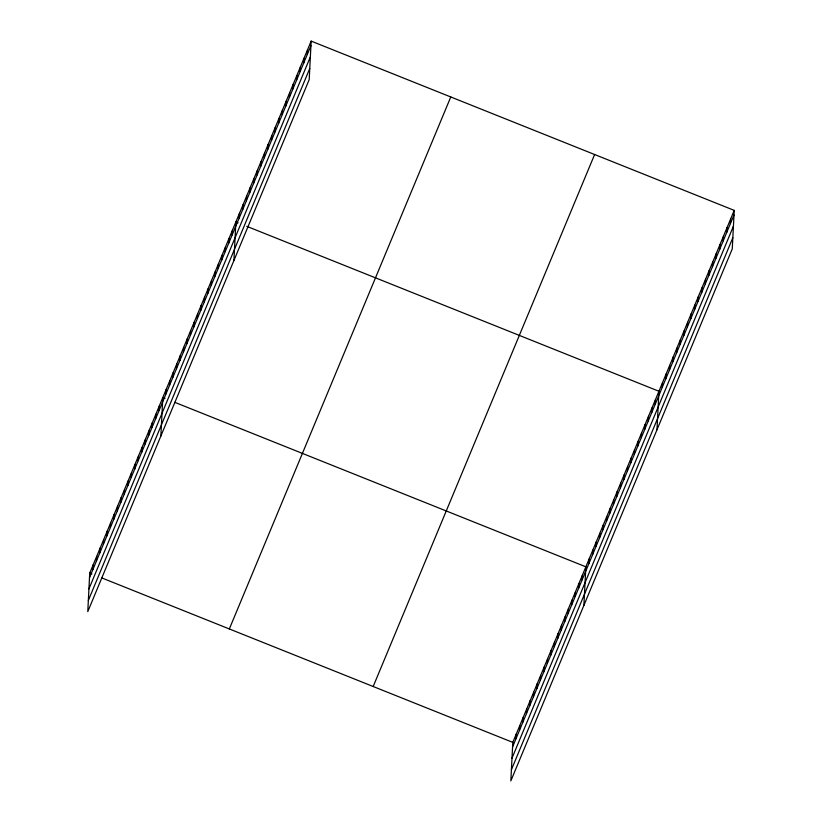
<?xml version="1.0" encoding="UTF-8"?>
<svg xmlns="http://www.w3.org/2000/svg" width="822" height="822" viewBox="0 0 822 822"><rect width="100%" height="100%" fill="white"/><g stroke="black" fill="none" stroke-linecap="round" stroke-linejoin="round"><path stroke-width="1.23" d="M311.158 41.1L89.732 573.098L87.779 611.619L309.206 79.621L311.158 41.1L734.221 210.381L732.268 248.902L510.842 780.9L512.794 742.379L734.221 210.381M92.978 569.358L93.205 564.735M96.451 560.994L96.688 556.371M99.935 552.631L100.171 548.017M103.418 544.277L103.644 539.653M106.891 535.913L107.127 531.289M110.374 527.56L110.61 522.936M113.857 519.196L114.083 514.572M117.33 510.832L117.567 506.218M120.813 502.478L121.05 497.855M124.297 494.114L124.523 489.491M127.77 485.751L128.006 481.137M131.253 477.397L131.489 472.773M134.726 469.033L134.962 464.42M138.209 460.68L138.445 456.056M141.692 452.316L141.929 447.692M145.165 443.952L145.402 439.338M148.648 435.598L148.885 430.975M152.132 427.235L152.358 422.611M155.605 418.881L155.841 414.257M159.088 410.517L159.324 405.893M160.855 436.061L162.797 397.54L164.986 398.413M166.044 393.8L166.28 389.176M169.527 385.436L169.764 380.812M173.01 377.072L173.237 372.458M176.483 368.718L176.72 364.095M179.967 360.355L180.203 355.741M183.45 352.001L183.676 347.377M186.923 343.637L187.159 339.013M190.406 335.273L190.642 330.66M193.879 326.92L194.115 322.296M197.362 318.556L197.599 313.932M200.845 310.202L201.082 305.579M204.318 301.838L204.555 297.215M207.802 293.475L208.038 288.861M211.285 285.121L211.521 280.497M214.758 276.757L214.994 272.133M218.241 268.393L218.477 263.78M221.724 260.04L221.95 255.416M225.197 251.676L225.434 247.062M228.68 243.322L228.917 238.699M232.164 234.958L232.39 230.335M233.921 260.502L235.873 221.981L238.051 222.854M239.223 217.984L239.459 213.36M242.809 209.374L243.045 204.75M246.395 200.763L246.631 196.139M249.98 192.143L250.217 187.529M253.566 183.532L253.803 178.908M257.152 174.922L257.378 170.298M260.738 166.301L260.964 161.687M264.324 157.69L264.55 153.077M267.9 149.08L268.136 144.456M271.486 140.47L271.722 135.846M275.072 131.849L275.308 127.235M278.658 123.238L278.894 118.615M282.244 114.628L282.48 110.004M285.83 106.017L286.066 101.394M289.416 97.397L289.652 92.783M293.002 88.786L293.238 84.163M296.588 80.176L296.814 75.552M300.174 71.555L300.4 66.942M303.76 62.945L303.986 58.331M307.336 54.334L307.572 49.71M516.041 738.639L516.267 734.015M519.514 730.275L519.751 725.662M522.998 721.922L523.234 717.298M526.481 713.558L526.707 708.944M529.954 705.204L530.19 700.58M533.437 696.84L533.673 692.216M536.92 688.476L537.146 683.863M540.393 680.123L540.629 675.499M543.876 671.759L544.113 667.135M547.349 663.405L547.586 658.782M550.832 655.042L551.069 650.418M554.316 646.678L554.552 642.064M557.789 638.324L558.025 633.7M561.272 629.96L561.508 625.337M564.755 621.596L564.981 616.983M568.228 613.243L568.464 608.619M571.711 604.879L571.948 600.266M575.194 596.525L575.421 591.902M578.667 588.162L578.904 583.538M582.151 579.798L582.387 575.184M583.908 605.341L585.86 566.82L174.798 402.338M589.107 563.08L589.343 558.457M592.59 554.727L592.826 550.103M596.073 546.363L596.299 541.739M599.546 537.999L599.783 533.386M603.029 529.645L603.266 525.022M606.502 521.282L606.739 516.658M609.986 512.918L610.222 508.304M613.469 504.564L613.705 499.94M616.942 496.2L617.178 491.587M620.425 487.847L620.661 483.223M623.908 479.483L624.134 474.859M627.381 471.119L627.618 466.506M630.864 462.765L631.101 458.142M634.348 454.402L634.574 449.778M637.821 446.048L638.057 441.424M641.304 437.684L641.54 433.06M644.787 429.32L645.013 424.707M648.26 420.967L648.496 416.343M651.743 412.603L651.98 407.979M655.226 404.239L655.453 399.626M656.984 429.783L658.936 391.262L246.785 226.338M662.285 387.275L662.522 382.651M665.871 378.654L666.108 374.041M669.457 370.044L669.694 365.42M673.043 361.433L673.28 356.81M676.629 352.823L676.866 348.199M680.215 344.202L680.441 339.589M683.801 335.592L684.027 330.968M687.377 326.981L687.613 322.358M690.963 318.361L691.199 313.747M694.549 309.75L694.785 305.126M698.135 301.14L698.371 296.516M701.721 292.529L701.957 287.906M705.307 283.909L705.543 279.295M708.893 275.298L709.129 270.674M712.479 266.688L712.715 262.064M716.065 258.077L716.301 253.453M719.651 249.456L719.877 244.843M723.237 240.846L723.463 236.222M726.812 232.236L727.049 227.612M730.398 223.615L730.635 219.001M89.495 577.712L310.922 45.724M88.93 588.901L310.356 56.903M88.344 600.43L309.771 68.431M229.338 628.953L450.775 96.965M373.178 686.514L594.614 154.526M512.558 747.003L733.984 215.004M511.993 758.182L733.419 226.194M511.407 769.711L732.834 237.722M89.732 573.098L91.91 573.962M101.733 577.897L512.794 742.379"/></g></svg>
